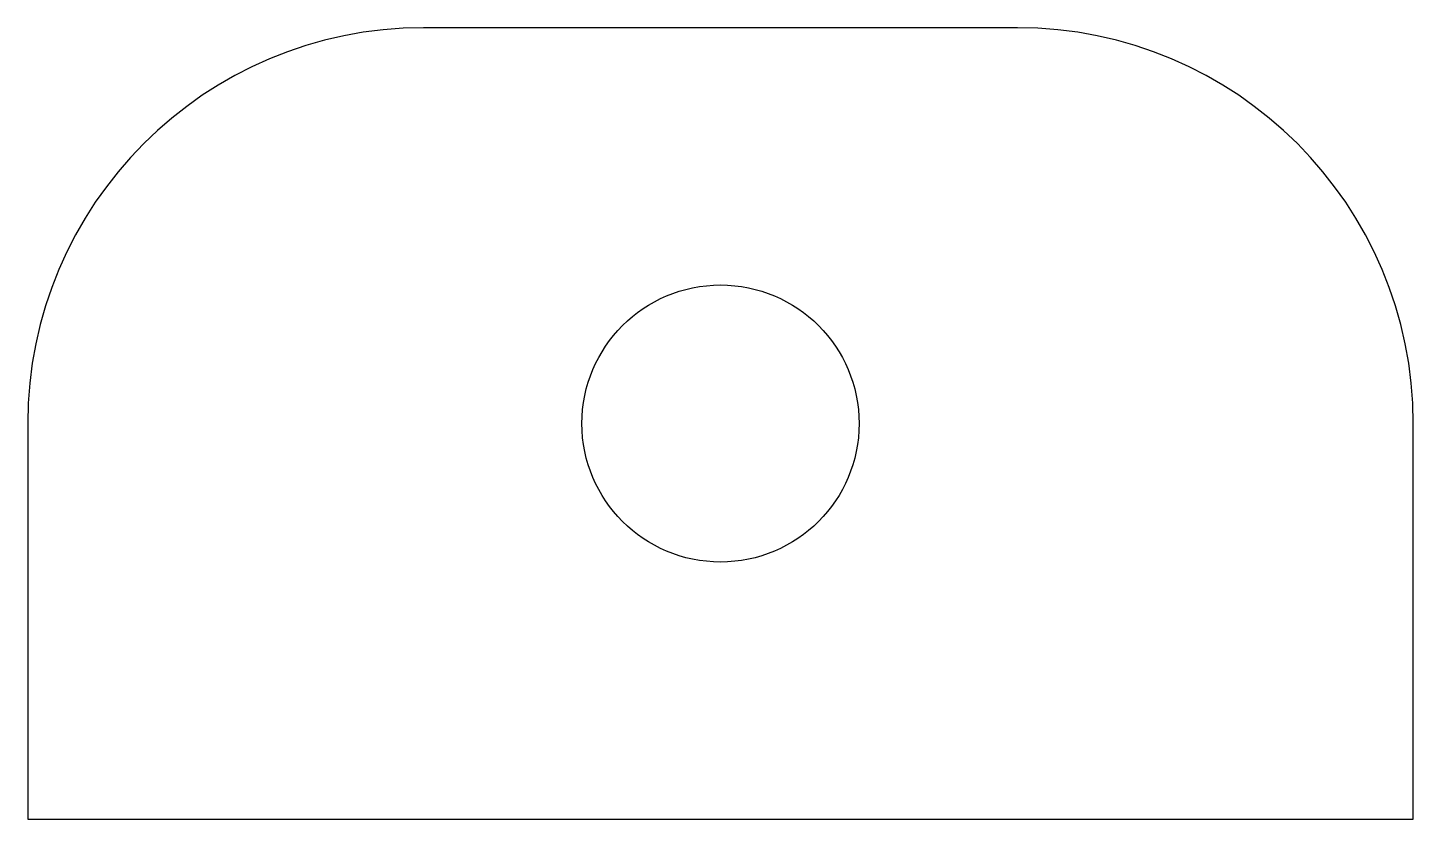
# Model space of a CAD drawing. Header units: millimetres. Extents: x 294.6 to 329.6, y 190.4 to 210.4.
import ezdxf

# ---------------------------------------------------------------- set-up
doc = ezdxf.new("R2010")
doc.units = ezdxf.units.MM
doc.layers.add('CHAPA_FIXAÇÃO_RE', color=7, linetype='Continuous')
doc.layers.add('Default', color=7, linetype='Continuous')

# ---------------------------------------------------------------- blocks, each defined once
blk = doc.blocks.new('SE')
at = {"layer": 'CHAPA_FIXAÇÃO_RE', "color": 7, "linetype": 'Continuous'}
for p, q in [((319.566, 210.376), (304.566, 210.376)), ((294.566, 200.376), (294.566, 190.376)), ((329.566, 190.376), (329.566, 200.376)), ((294.566, 190.376), (329.566, 190.376))]:
    blk.add_line(p, q, dxfattribs=at)
blk.add_circle((312.066, 200.376), 3.5, dxfattribs=at)
for centre, start, end in [((304.566, 200.376), 90, 180), ((319.566, 200.376), 0, 90)]:
    blk.add_arc(centre, 10, start, end, dxfattribs=at)

msp = doc.modelspace()

# ---------------------------------------------------------------- block references
at = {"layer": 'Default'}
msp.add_blockref('SE', (0, 0), dxfattribs=at)

doc.saveas('drawing.dxf')
